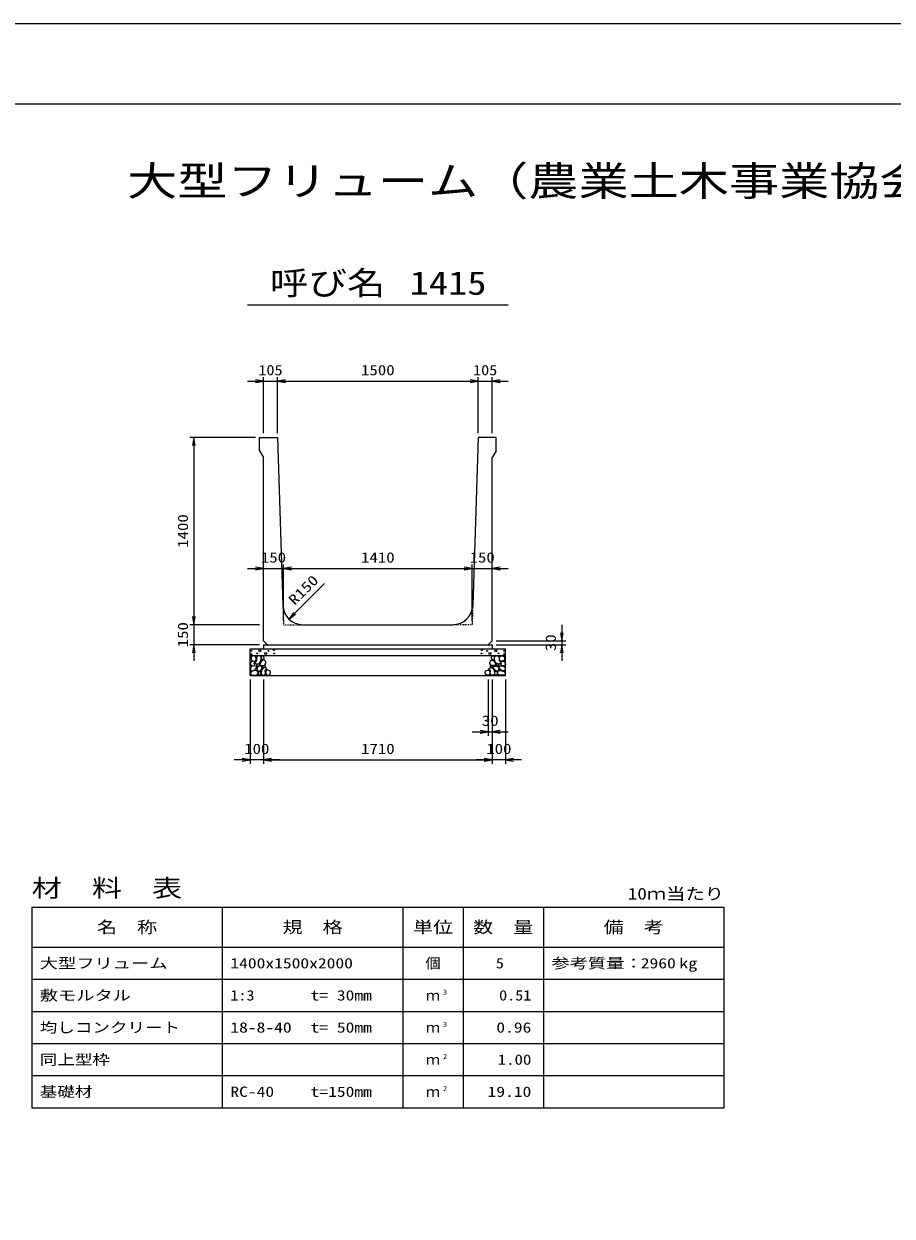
# Model space of a CAD drawing. Units: millimetres at full size. Extents: x 0 to 25230, y 0 to 17820.
# Drawn here: x 8469 to 14960, y 8910 to 17820 of the extents above; entities that cross this region are included whole.
import ezdxf
from ezdxf.enums import TextEntityAlignment as Align

# ---------------------------------------------------------------- set-up
doc = ezdxf.new("R2010")
doc.units = ezdxf.units.MM
doc.linetypes.add('DASHED_SPACED', pattern=[12, 6, -6])
for name, color, linetype, lineweight in [('D-DCR-HCHn', 4, 'Continuous', 9), ('D-MTR-FRAM', 7, 'Continuous', 25), ('D-MTR-LINE', 7, 'Continuous', 25), ('D-STR-DIM', 7, 'Continuous', 25), ('D-STR-STRn', 1, 'Continuous', 25), ('D-TTL', 2, 'Continuous', 25), ('D-TTL-TXT', 7, 'Continuous', 25)]:
    doc.layers.add(name, color=color, linetype=linetype, lineweight=lineweight)
doc.layers.add('D-MTR', color=7, linetype='Continuous')
doc.layers.add('D-MTR-TXT', color=7, linetype='Continuous')
doc.styles.add('ＭＳ ゴシック', font='')
doc.styles.get('ＭＳ ゴシック').set_extended_font_data('MS Gothic')

# ---------------------------------------------------------------- blocks, each defined once
blk = doc.blocks.new('open_arrow')
at = {"color": 0, "linetype": 'Continuous', "lineweight": -2}
blk.add_lwpolyline([(7.5, 1.25), (0, 0), (7.5, -1.25)], dxfattribs=at)

msp = doc.modelspace()

# ---------------------------------------------------------------- linework, layer by layer
at = {"layer": 'D-DCR-HCHn'}
for points in [[(10165.46, 13050.356), (10160.26, 13034.753), (10167.194, 13024.352), (10184.53, 13022.618), (10196.366, 13027.699), (10191.464, 13039.954), (10194.932, 13046.889), (10187.997, 13053.823), (10177.596, 13057.29)], [(10198.366, 12992.757), (10211.208, 13012.019), (10209.603, 13016.834), (10191.946, 13021.65), (10175.894, 13020.045), (10164.658, 13010.414), (10163.052, 12999.177), (10164.658, 12987.941), (10177.499, 12984.731)], [(10198.399, 13093.696), (10182.796, 13097.163), (10168.928, 13090.228), (10167.194, 13074.626), (10170.661, 13062.491), (10187.997, 13057.29), (10200.132, 13057.29), (10205.333, 13065.958), (10205.333, 13085.028)], [(10212.267, 13095.429), (10207.067, 13079.827), (10208.8, 13062.491), (10196.665, 13043.421), (10212.267, 13034.753), (10229.603, 13043.421), (10240.005, 13057.29), (10243.472, 13079.827), (10240.005, 13091.962), (10229.603, 13097.163)], [(10215.735, 13034.753), (10207.067, 13027.819), (10210.534, 13022.618), (10222.669, 13022.618), (10227.87, 13024.352), (10231.337, 13031.286), (10226.136, 13036.487)], [(10243.311, 12992.757), (10251.337, 13012.019), (10244.916, 13020.045), (10225.654, 13020.045), (10217.628, 13016.834), (10209.603, 13005.598), (10209.603, 12995.967), (10217.628, 12983.125), (10227.259, 12981.52)], [(10241.739, 13053.823), (10233.071, 13033.02), (10240.005, 13024.352), (10260.808, 13024.352), (10269.476, 13027.819), (10278.144, 13039.954), (10278.144, 13050.356), (10269.476, 13064.224), (10259.074, 13065.958)], [(10270.599, 12954.232), (10275.415, 12968.679), (10273.81, 12984.731), (10285.046, 13002.388), (10270.599, 13010.414), (10254.548, 13002.388), (10244.916, 12989.546), (10241.706, 12968.679), (10244.916, 12957.443), (10254.548, 12952.627)], [(10245.206, 13091.962), (10245.206, 13071.159), (10253.874, 13065.958), (10262.542, 13071.159), (10264.275, 13083.294), (10262.542, 13093.696), (10250.407, 13097.163)], [(10267.389, 13010.414), (10275.415, 13016.834), (10272.204, 13021.65), (10260.968, 13021.65), (10256.153, 13020.045), (10252.942, 13013.624), (10257.758, 13008.808)], [(11959.401, 12954.232), (11954.585, 12968.679), (11956.19, 12984.731), (11944.954, 13002.388), (11959.401, 13010.414), (11975.452, 13002.388), (11985.084, 12989.546), (11988.294, 12968.679), (11985.084, 12957.443), (11975.452, 12952.627)], [(11988.261, 13053.823), (11996.929, 13033.02), (11989.995, 13024.352), (11969.192, 13024.352), (11960.524, 13027.819), (11951.856, 13039.954), (11951.856, 13050.356), (11960.524, 13064.224), (11970.926, 13065.958)], [(11962.611, 13010.414), (11954.585, 13016.834), (11957.796, 13021.65), (11969.032, 13021.65), (11973.847, 13020.045), (11977.058, 13013.624), (11972.242, 13008.808)], [(11984.794, 13091.962), (11984.794, 13071.159), (11976.126, 13065.958), (11967.458, 13071.159), (11965.725, 13083.294), (11967.458, 13093.696), (11979.593, 13097.163)], [(11986.689, 12992.757), (11978.663, 13012.019), (11985.084, 13020.045), (12004.346, 13020.045), (12012.372, 13016.834), (12020.397, 13005.598), (12020.397, 12995.967), (12012.372, 12983.125), (12002.741, 12981.52)], [(12017.733, 13095.429), (12022.933, 13079.827), (12021.2, 13062.491), (12033.335, 13043.421), (12017.733, 13034.753), (12000.397, 13043.421), (11989.995, 13057.29), (11986.528, 13079.827), (11989.995, 13091.962), (12000.397, 13097.163)], [(12014.265, 13034.753), (12022.933, 13027.819), (12019.466, 13022.618), (12007.331, 13022.618), (12002.13, 13024.352), (11998.663, 13031.286), (12003.864, 13036.487)], [(12031.634, 12992.757), (12018.792, 13012.019), (12020.397, 13016.834), (12038.054, 13021.65), (12054.106, 13020.045), (12065.342, 13010.414), (12066.948, 12999.177), (12065.342, 12987.941), (12052.501, 12984.731)], [(12031.601, 13093.696), (12047.204, 13097.163), (12061.072, 13090.228), (12062.806, 13074.626), (12059.339, 13062.491), (12042.003, 13057.29), (12029.868, 13057.29), (12024.667, 13065.958), (12024.667, 13085.028)], [(12064.54, 13050.356), (12069.74, 13034.753), (12062.806, 13024.352), (12045.47, 13022.618), (12033.634, 13027.699), (12038.536, 13039.954), (12035.068, 13046.889), (12042.003, 13053.823), (12052.404, 13057.29)], [(10204.787, 12952.627), (10216.023, 12957.443), (10219.234, 12973.494), (10212.813, 12984.731), (10201.577, 12987.941), (10187.13, 12986.336), (10171.078, 12979.915), (10163.052, 12970.284), (10163.052, 12959.048), (10167.868, 12952.627), (10187.13, 12954.232)], [(10240.101, 12957.443), (10240.101, 12976.705), (10232.075, 12981.52), (10224.049, 12976.705), (10222.444, 12965.469), (10224.049, 12955.837), (10235.285, 12952.627)], [(10283.441, 12955.837), (10297.887, 12952.627), (10310.729, 12959.048), (10312.334, 12973.494), (10309.124, 12984.731), (10293.072, 12989.546), (10281.836, 12989.546), (10277.02, 12981.52), (10277.02, 12963.863)], [(11946.559, 12955.837), (11932.113, 12952.627), (11919.271, 12959.048), (11917.666, 12973.494), (11920.876, 12984.731), (11936.928, 12989.546), (11948.164, 12989.546), (11952.98, 12981.52), (11952.98, 12963.863)], [(11989.899, 12957.443), (11989.899, 12976.705), (11997.925, 12981.52), (12005.951, 12976.705), (12007.556, 12965.469), (12005.951, 12955.837), (11994.715, 12952.627)], [(12025.213, 12952.627), (12013.977, 12957.443), (12010.766, 12973.494), (12017.187, 12984.731), (12028.423, 12987.941), (12042.87, 12986.336), (12058.922, 12979.915), (12066.948, 12970.284), (12066.948, 12959.048), (12062.132, 12952.627), (12042.87, 12954.232)]]:
    msp.add_lwpolyline(points, close=True, dxfattribs=at)
for centre, radius in [((10170.727, 13133.955), 3), ((10171.869, 13108.91), 3), ((10212.292, 13115.752), 3), ((10233.336, 13133.955), 7.5), ((10276.664, 13114.961), 7.5), ((10297.708, 13133.164), 3), ((10338.131, 13140.006), 3), ((10339.273, 13114.961), 3), ((11890.727, 13114.961), 3), ((11891.869, 13140.006), 3), ((11932.292, 13133.164), 3), ((11953.336, 13114.961), 7.5), ((11996.664, 13133.955), 7.5), ((12017.708, 13115.752), 3), ((12058.131, 13108.91), 3), ((12059.273, 13133.955), 3)]:
    msp.add_circle(centre, radius, dxfattribs=at)
at = {"layer": 'D-MTR-FRAM'}
for p, q in [((8527.5, 11220), (13702.5, 11220)), ((8527.5, 11220), (8527.5, 9720)), ((13702.5, 11220), (13702.5, 9720)), ((8527.5, 9720), (13702.5, 9720))]:
    msp.add_line(p, q, dxfattribs=at)
at = {"layer": 'D-MTR-LINE'}
for p, q in [((9952.5, 11220), (9952.5, 9720)), ((11302.5, 11220), (11302.5, 9720)), ((11752.5, 11220), (11752.5, 9720)), ((12352.5, 11220), (12352.5, 9720)), ((8527.5, 10920), (13702.5, 10920)), ((8527.5, 10680), (13702.5, 10680)), ((8527.5, 10440), (13702.5, 10440)), ((8527.5, 10200), (13702.5, 10200)), ((8527.5, 9960), (13702.5, 9960))]:
    msp.add_line(p, q, dxfattribs=at)
at = {"layer": 'D-STR-DIM'}
for p, q in [((10140, 15150), (10485, 15150)), ((10260, 14760), (10260, 15180)), ((10365, 14760), (10365, 15180)), ((10365, 14760), (10365, 15180)), ((10365, 15150), (11865, 15150)), ((11745, 15150), (12090, 15150)), ((11865, 14760), (11865, 15180)), ((11865, 14760), (11865, 15180)), ((11970, 14760), (11970, 15180)), ((10200, 14730), (9710, 14730)), ((9740, 14730), (9740, 13330)), ((10140, 13750), (10530, 13750)), ((10410, 13360), (10410, 13780)), ((10410, 13360), (10410, 13780)), ((10410, 13750), (11820, 13750)), ((11700, 13750), (12090, 13750)), ((11820, 13360), (11820, 13780)), ((11820, 13360), (11820, 13780)), ((10450.908, 13372.244), (10716.073, 13637.409)), ((9740, 13450), (9740, 13060)), ((10230, 13330), (9710, 13330)), ((10230, 13330), (9710, 13330)), ((12490, 13330), (12490, 13060)), ((12000, 13210), (12520, 13210)), ((10230, 13180), (9710, 13180)), ((12000, 13180), (12520, 13180)), ((10160, 12920), (10160, 12290)), ((10260, 12920), (10260, 12290)), ((10260, 12920), (10260, 12290)), ((11940, 12920), (11940, 12500)), ((11970, 12920), (11970, 12290)), ((11970, 12920), (11970, 12290)), ((11970, 12920), (11970, 12500)), ((12070, 12920), (12070, 12290)), ((11820, 12530), (12090, 12530)), ((10380, 12320), (10040, 12320)), ((10260, 12320), (11970, 12320)), ((12190, 12320), (11850, 12320))]:
    msp.add_line(p, q, dxfattribs=at)
at = {"layer": 'D-STR-STRn'}
for p, q in [((10230, 14730), (10365, 14730)), ((10230, 14630), (10230, 14730)), ((10365, 14730), (10405.333, 13475.181)), ((11865, 14730), (11824.667, 13475.181)), ((12000, 14730), (11865, 14730)), ((12000, 14630), (12000, 14730)), ((10230, 14630), (10260, 14580)), ((12000, 14630), (11970, 14580)), ((10260, 13210), (10260, 14580)), ((11970, 13210), (11970, 14580)), ((10555.256, 13330), (11674.744, 13330)), ((10260, 13210), (10290, 13180)), ((11970, 13210), (11940, 13180)), ((10160, 12950), (10160, 13150)), ((10160, 13150), (12070, 13150)), ((10160, 13100), (12070, 13100)), ((10260, 13180), (11970, 13180)), ((10260, 13180), (10260, 13150)), ((11970, 13180), (11970, 13150)), ((12070, 12950), (12070, 13150)), ((10160, 12950), (12070, 12950))]:
    msp.add_line(p, q, dxfattribs=at)
at = {"layer": 'D-STR-STRn', "color": 2, "linetype": 'DASHED_SPACED'}
for p, q in [((10405.333, 13475.181), (10410, 13330)), ((11824.667, 13475.181), (11820, 13330)), ((10410, 13330), (10555.256, 13330)), ((11820, 13330), (11674.744, 13330))]:
    msp.add_line(p, q, dxfattribs=at)
at = {"layer": 'D-STR-STRn'}
for centre, start, end in [((10555.256, 13480), 181.84102, 270), ((11674.744, 13480), 270, 358.15898)]:
    msp.add_arc(centre, 150, start, end, dxfattribs=at)
at = {"layer": 'D-TTL'}
for points in [[(0, 0), (25230, 0), (25230, 17820), (0, 17820)], [(600, 600), (24630, 600), (24630, 17220), (600, 17220)]]:
    msp.add_lwpolyline(points, close=True, dxfattribs=at)
at = {"layer": 'D-TTL-TXT'}
msp.add_line((10140, 15720), (12090, 15720), dxfattribs=at)

# ---------------------------------------------------------------- block references
at = {"layer": 'D-STR-DIM', "xscale": 8, "yscale": 8}
for p, rotation in [((10260, 15150), 180), ((11865, 15150), 180), ((11865, 15150), 180), ((9740, 14730), 270), ((10260, 13750), 180), ((11820, 13750), 180), ((11820, 13750), 180), ((9740, 13330), 90), ((9740, 13330), 90), ((10450.908, 13372.244), 45), ((12490, 13210), 90), ((9740, 13180), 270), ((12490, 13180), 270), ((11940, 12530), 180), ((10160, 12320), 180), ((11970, 12320), 180), ((11970, 12320), 180)]:
    msp.add_blockref('open_arrow', p, dxfattribs=dict(at, rotation=rotation))
for p in [(10365, 15150), (10365, 15150), (11970, 15150), (10410, 13750), (10410, 13750), (11970, 13750), (11970, 12530), (10260, 12320), (10260, 12320), (12070, 12320)]:
    msp.add_blockref('open_arrow', p, dxfattribs=at)

# ---------------------------------------------------------------- texts
at = {"layer": 'D-MTR', "style": 'ＭＳ ゴシック', "width": 1.25}
msp.add_text('材\u3000料\u3000表', height=132, dxfattribs=at).set_placement((8527.5, 11256), align=Align.BOTTOM_LEFT)
at = {"layer": 'D-MTR', "style": 'ＭＳ ゴシック', "width": 1.2}
msp.add_text('10ｍ当たり', height=87.98, dxfattribs=at).set_placement((13702.5, 11249), align=Align.BOTTOM_RIGHT)
at = {"layer": 'D-MTR-TXT', "style": 'ＭＳ ゴシック'}
for s, height, width, p in [('名\u3000称', 87.98, 1.25, (9240, 11070)), ('規\u3000格', 87.98, 1.25, (10627.5, 11070)), ('単位', 87.98, 1.25, (11527.5, 11070)), ('数\u3000量', 87.98, 1.25, (12052.5, 11070)), ('備\u3000考', 87.98, 1.25, (13027.5, 11070)), ('個', 76.98, 1.1, (11527.5, 10800))]:
    msp.add_text(s, height=height, dxfattribs=dict(at, width=width)).set_placement(p, align=Align.MIDDLE_CENTER)
for s, width, p in [('大型フリューム', 1.3, (8587.5, 10800)), ('1400x1500x2000', 1.25, (10012.5, 10800)), ('参考質量：    kg', 1.3, (12412.5, 10800)), ('敷モルタル', 1.3, (8587.5, 10560)), ('1:3', 1.15, (10012.5, 10560)), ('t= 30mm', 1.25, (10612.5, 10560)), ('均しコンクリート', 1.25, (8587.5, 10320)), ('18-8-40', 1.25, (10012.5, 10320)), ('t= 50mm', 1.25, (10612.5, 10320)), ('同上型枠', 1.25, (8587.5, 10080)), ('基礎材', 1.25, (8587.5, 9840)), ('RC-40', 1.25, (10012.5, 9840)), ('t=150mm', 1.25, (10612.5, 9840))]:
    msp.add_text(s, height=76.98, dxfattribs=dict(at, width=width)).set_placement(p, align=Align.MIDDLE_LEFT)
for s, width, p in [('5', 1.15, (12057.83, 10800)), ('2960', 1.25, (13342.5, 10800)), ('0.51', 1.15, (12262.5, 10560)), ('0.96', 1.25, (12262.5, 10320)), ('1.00', 1.2, (12262.5, 10080)), ('19.10', 1.25, (12262.5, 9840))]:
    msp.add_text(s, height=76.98, dxfattribs=dict(at, width=width)).set_placement(p, align=Align.MIDDLE_RIGHT)
for p in [(11527.5, 10560), (11527.5, 10320), (11527.5, 10080), (11527.5, 9840)]:
    msp.add_text('ｍ', height=76.98, dxfattribs=at).set_placement(p, align=Align.MIDDLE_CENTER)
at = {"layer": 'D-MTR-TXT', "style": 'ＭＳ ゴシック', "width": 1.15}
for s, p in [('3', (11602.5, 10553)), ('3', (11602.5, 10313)), ('2', (11602.5, 10073)), ('2', (11602.5, 9833))]:
    msp.add_text(s, height=38.49, dxfattribs=at).set_placement(p, align=Align.BOTTOM_LEFT)
at = {"layer": 'D-STR-DIM', "style": 'ＭＳ ゴシック'}
for s, width, p in [('105', 1.15, (10312.5, 15232.5)), ('1500', 1.2, (11115, 15232.5)), ('105', 1.15, (11917.5, 15232.5)), ('150', 1.2, (10335, 13832.5)), ('1410', 1.2, (11115, 13832.5)), ('150', 1.2, (11895, 13832.5)), ('30', 1.2, (11955, 12612.5)), ('100', 1.2, (10210, 12402.5)), ('1710', 1.2, (11115, 12402.5)), ('100', 1.2, (12020, 12402.5))]:
    msp.add_text(s, height=76.98, dxfattribs=dict(at, width=width)).set_placement(p, align=Align.MIDDLE_CENTER)
at = {"layer": 'D-STR-DIM', "style": 'ＭＳ ゴシック', "width": 1.2}
for s, p in [('1400', (9657.5, 14030)), ('150', (9657.5, 13255)), ('30', (12407.5, 13195))]:
    msp.add_text(s, height=76.98, rotation=90, dxfattribs=at).set_placement(p, align=Align.MIDDLE_CENTER)
at = {"layer": 'D-STR-DIM', "style": 'ＭＳ ゴシック', "width": 1.25}
msp.add_text('R150', height=76.98, rotation=45, dxfattribs=at).set_placement((10509.318, 13453.281), align=Align.BOTTOM_LEFT)
at = {"layer": 'D-TTL-TXT', "style": 'ＭＳ ゴシック'}
for s, height, width, p in [('大型フリューム（農業土木事業協会型）', 219.9, 1.25, (12615, 16470)), ('呼び名', 176, 1.2, (10740, 15742.5)), ('1415', 176, 1.2, (11640, 15742.5))]:
    msp.add_text(s, height=height, dxfattribs=dict(at, width=width)).set_placement(p, align=Align.BOTTOM_CENTER)

doc.saveas('drawing.dxf')
